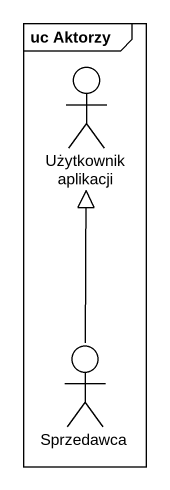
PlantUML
@startuml
mainframe uc Aktorzy
actor "Użytkownik aplikacji" as Użytkownik_aplikacji
actor Sprzedawca
Sprzedawca -up-|> Użytkownik_aplikacji
@enduml
